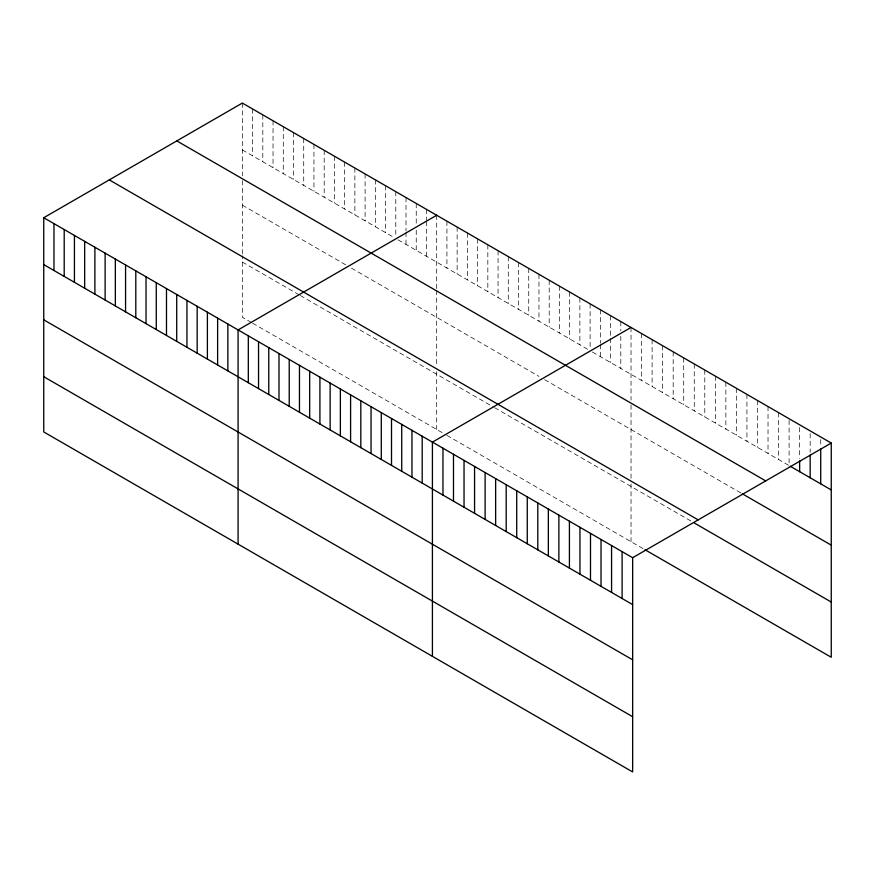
<?xml version="1.0" encoding="UTF-8"?>
<svg xmlns="http://www.w3.org/2000/svg" width="875" height="875" viewBox="0 0 875 875"><rect width="100%" height="100%" fill="white"/><g stroke="black" fill="none" stroke-linecap="round" stroke-linejoin="round"><path stroke-width="0.66" stroke-dasharray="4.38 3.28" d="M242.353 149.931L393.509 237.202M398.048 239.827L588.973 350.055M592.386 352.023L789.097 465.598L789.097 418.72M242.353 205.155L346.916 265.519M351.455 268.144L538.978 376.403M544.655 379.684L741.092 493.095M242.353 262.052L299.184 294.864M300.322 295.52L493.511 407.061M494.648 407.717L691.917 521.598M251.453 322.525L242.353 317.275L242.353 255.73M252.591 323.181L445.78 434.722M446.917 435.378L643.902 549.106M820.717 439.655L820.717 446.348M810.173 433.573L810.173 452.32M799.641 427.481L799.641 458.281M778.564 412.639L778.564 459.506M768.02 406.558L768.02 453.425M757.487 400.466L757.487 447.344M746.944 394.384L746.944 441.262M736.411 388.303L736.411 435.17M725.867 382.222L725.867 429.089M715.334 376.13L715.334 423.008M704.791 370.048L704.791 416.916M694.258 363.967L694.258 410.834M683.714 357.886L683.714 404.753M673.181 351.794L673.181 398.672M662.638 345.712L662.638 392.58M652.105 339.631L652.105 386.498M641.561 333.55L641.561 380.417M631.028 327.458L631.028 400.105M631.028 405.016L631.028 478.866M631.028 483.919L631.028 541.669M620.802 321.552L620.802 330.925M620.802 336.284L620.802 368.43M610.575 315.645L610.575 337.072M610.575 338.417L610.575 362.523M600.337 309.75L600.337 343.23M600.337 344.564L600.337 356.617M590.111 303.844L590.111 349.377M579.884 297.938L579.884 344.805M569.658 292.031L569.658 338.898M559.431 286.125L559.431 332.992M549.205 280.219L549.205 327.086M538.978 274.312L538.978 321.191M528.741 268.406L528.741 315.284M518.514 262.5L518.514 309.378M508.288 256.594L508.288 303.472M498.061 250.698L498.061 297.566M487.834 244.792L487.834 291.659M477.608 238.886L477.608 285.753M467.381 232.98L467.381 279.847M457.144 227.073L457.144 273.941M446.917 221.167L446.917 268.034M436.691 215.261L436.691 289.133M436.691 290.358L436.691 366.669M436.691 371.722L436.691 429.472M426.464 209.355L426.464 220.073M426.464 221.408L426.464 256.233M416.238 203.448L416.238 224.875M416.238 230.234L416.238 250.327M406.011 197.542L406.011 231.022M406.011 232.367L406.011 244.42M395.784 191.647L395.784 237.18M385.547 185.741L385.547 232.608M375.32 179.834L375.32 226.702M365.094 173.928L365.094 220.795M354.867 168.022L354.867 214.889M344.641 162.116L344.641 208.983M334.414 156.209L334.414 203.088M324.188 150.303L324.188 197.181M313.95 144.397L313.95 191.275M303.723 138.491L303.723 185.369M293.497 132.595L293.497 179.463M283.27 126.689L283.27 173.556M273.044 120.783L273.044 167.65M262.817 114.877L262.817 161.744M252.591 108.97L252.591 155.837M242.353 103.064L242.353 175.711M242.353 180.611L242.353 254.472"/><path stroke-width="1.31" d="M43.75 217.733L632.647 557.725L632.647 771.936L43.75 431.944L43.75 217.733L242.353 103.064L831.25 443.056L831.25 657.267L645.083 549.784M436.691 215.261L238.088 329.93L238.088 544.141M631.028 327.458L432.414 442.127L432.414 656.338M632.647 557.725L831.25 443.056M790.267 466.266L831.25 489.934M176.816 140.908L765.713 480.9M742.262 493.773L831.25 545.147M109.288 179.889L698.184 519.881M694.258 522.955L831.25 602.044M43.75 264.6L632.647 604.592M43.75 319.823L632.647 659.816M43.75 376.72L632.647 716.712M820.717 449.028L820.717 483.842M810.173 455L810.173 477.761M799.641 460.961L799.641 471.68M622.103 551.644L622.103 598.511M611.57 545.552L611.57 592.43M601.027 539.47L601.027 586.348M590.494 533.389L590.494 580.256M579.95 527.308L579.95 574.175M569.417 521.216L569.417 568.094M558.873 515.134L558.873 562.002M548.341 509.053L548.341 555.92M537.797 502.972L537.797 549.839M527.264 496.88L527.264 543.758M516.72 490.798L516.72 537.666M506.188 484.717L506.188 531.584M495.644 478.625L495.644 525.503M485.111 472.544L485.111 519.422M474.567 466.463L474.567 513.33M464.034 460.381L464.034 507.248M453.491 454.289L453.491 501.167M442.958 448.208L442.958 495.086M422.188 436.22L422.188 483.088M411.961 430.314L411.961 477.192M401.734 424.408L401.734 471.286M391.508 418.502L391.508 465.38M381.281 412.595L381.281 459.473M371.055 406.7L371.055 453.567M360.817 400.794L360.817 447.661M350.591 394.888L350.591 441.755M340.364 388.981L340.364 435.848M330.137 383.075L330.137 429.942M319.911 377.169L319.911 424.036M309.684 371.262L309.684 418.141M299.458 365.356L299.458 412.234M289.22 359.45L289.22 406.328M278.994 353.544L278.994 400.422M268.767 347.648L268.767 394.516M258.541 341.742L258.541 388.609M248.314 335.836L248.314 382.703M227.861 324.023L227.861 370.891M217.623 318.117L217.623 364.984M207.397 312.211L207.397 359.089M197.17 306.305L197.17 353.183M186.944 300.398L186.944 347.277M176.717 294.492L176.717 341.37M166.491 288.597L166.491 335.464M156.264 282.691L156.264 329.558M146.027 276.784L146.027 323.652M135.8 270.878L135.8 317.745M125.573 264.972L125.573 311.839M115.347 259.066L115.347 305.933M105.12 253.159L105.12 300.037M94.894 247.253L94.894 294.131M84.667 241.347L84.667 288.225M74.43 235.441L74.43 282.319M64.203 229.545L64.203 276.413M53.977 223.639L53.977 270.506"/></g></svg>
